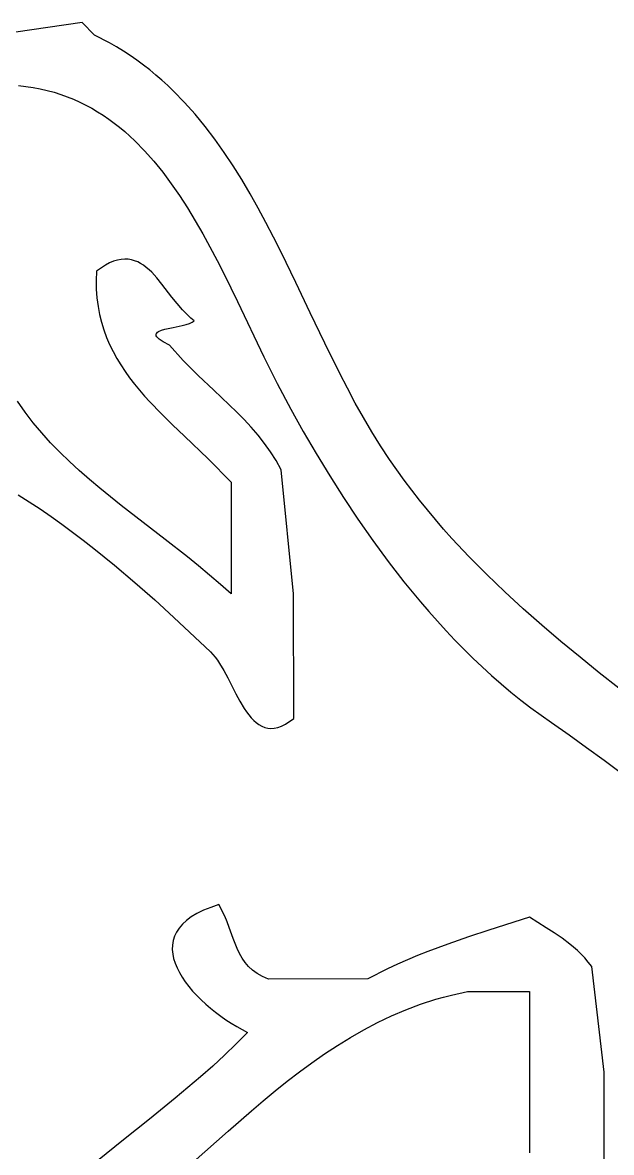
# Model space of a CAD drawing. Extents: x -38.8 to 24, y -17.1 to 3.4.
# Drawn here: x -32.764 to -32.291, y 0.572 to 1.481 of the extents above; entities that cross this region are included whole.
import ezdxf

# ---------------------------------------------------------------- set-up
doc = ezdxf.new("R2010")
doc.units = 0

msp = doc.modelspace()

# ---------------------------------------------------------------- linework, layer by layer
at = {"color": 7, "linetype": 'CONTINUOUS'}
for p, q in [((-32.716435, 1.481447), (-32.786435, 1.471447)), ((-32.706435, 1.471447), (-32.716435, 1.481447)), ((-32.716435, 1.481447), (-32.716435, 1.481447)), ((-32.694522, 1.465215), (-32.706435, 1.471447)), ((-32.688782, 1.461892), (-32.694522, 1.465215)), ((-32.68318, 1.458434), (-32.688782, 1.461892)), ((-32.677713, 1.454845), (-32.68318, 1.458434)), ((-32.672379, 1.451128), (-32.677713, 1.454845)), ((-32.667173, 1.447287), (-32.672379, 1.451128)), ((-32.662092, 1.443325), (-32.667173, 1.447287)), ((-32.657133, 1.439245), (-32.662092, 1.443325)), ((-32.652291, 1.43505), (-32.657133, 1.439245)), ((-32.767679, 1.430775), (-32.7617, 1.430108)), ((-32.7617, 1.430108), (-32.755852, 1.429228)), ((-32.755852, 1.429228), (-32.750134, 1.428139)), ((-32.750134, 1.428139), (-32.744542, 1.426847)), ((-32.647564, 1.430744), (-32.652291, 1.43505)), ((-32.642948, 1.42633), (-32.647564, 1.430744)), ((-32.744542, 1.426847), (-32.739073, 1.425355)), ((-32.739073, 1.425355), (-32.733726, 1.423668)), ((-32.733726, 1.423668), (-32.728497, 1.421792)), ((-32.728497, 1.421792), (-32.723384, 1.419731)), ((-32.723384, 1.419731), (-32.718385, 1.41749)), ((-32.634035, 1.417192), (-32.642948, 1.42633)), ((-32.718385, 1.41749), (-32.713496, 1.415073)), ((-32.713496, 1.415073), (-32.708714, 1.412486)), ((-32.708714, 1.412486), (-32.704038, 1.409732)), ((-32.625525, 1.407662), (-32.634035, 1.417192)), ((-32.704038, 1.409732), (-32.699465, 1.406817)), ((-32.699465, 1.406817), (-32.694992, 1.403746)), ((-32.694992, 1.403746), (-32.690615, 1.400523)), ((-32.617388, 1.397765), (-32.625525, 1.407662)), ((-32.690615, 1.400523), (-32.686334, 1.397153)), ((-32.686334, 1.397153), (-32.682144, 1.393641)), ((-32.682144, 1.393641), (-32.678044, 1.389991)), ((-32.609597, 1.387529), (-32.617388, 1.397765)), ((-32.678044, 1.389991), (-32.67403, 1.386208)), ((-32.67403, 1.386208), (-32.666252, 1.378264)), ((-32.602124, 1.376979), (-32.609597, 1.387529)), ((-32.666252, 1.378264), (-32.658789, 1.369845)), ((-32.594941, 1.366143), (-32.602124, 1.376979)), ((-32.658789, 1.369845), (-32.65162, 1.36099)), ((-32.588021, 1.355045), (-32.594941, 1.366143)), ((-32.65162, 1.36099), (-32.644723, 1.351736)), ((-32.644723, 1.351736), (-32.638077, 1.342122)), ((-32.581334, 1.343713), (-32.588021, 1.355045)), ((-32.638077, 1.342122), (-32.63166, 1.332186)), ((-32.574853, 1.332173), (-32.581334, 1.343713)), ((-32.63166, 1.332186), (-32.625453, 1.321966)), ((-32.568551, 1.320451), (-32.574853, 1.332173)), ((-32.625453, 1.321966), (-32.619433, 1.311499)), ((-32.562398, 1.308574), (-32.568551, 1.320451)), ((-32.619433, 1.311499), (-32.613579, 1.300823)), ((-32.613579, 1.300823), (-32.607871, 1.289977)), ((-32.556368, 1.296567), (-32.562398, 1.308574)), ((-32.544562, 1.272272), (-32.556368, 1.296567)), ((-32.697717, 1.286201), (-32.704923, 1.281353)), ((-32.694341, 1.287961), (-32.697717, 1.286201)), ((-32.691106, 1.289304), (-32.694341, 1.287961)), ((-32.688005, 1.290251), (-32.691106, 1.289304)), ((-32.68503, 1.290824), (-32.688005, 1.290251)), ((-32.682173, 1.291042), (-32.68503, 1.290824)), ((-32.679426, 1.290926), (-32.682173, 1.291042)), ((-32.676781, 1.290497), (-32.679426, 1.290926)), ((-32.674231, 1.289776), (-32.676781, 1.290497)), ((-32.671769, 1.288782), (-32.674231, 1.289776)), ((-32.669385, 1.287536), (-32.671769, 1.288782)), ((-32.667074, 1.28606), (-32.669385, 1.287536)), ((-32.664826, 1.284373), (-32.667074, 1.28606)), ((-32.662634, 1.282496), (-32.664826, 1.284373)), ((-32.607871, 1.289977), (-32.602286, 1.278998)), ((-32.704923, 1.281353), (-32.70519, 1.27391)), ((-32.70519, 1.27391), (-32.705058, 1.26671)), ((-32.66049, 1.280449), (-32.662634, 1.282496)), ((-32.656316, 1.275931), (-32.66049, 1.280449)), ((-32.652243, 1.270981), (-32.656316, 1.275931)), ((-32.602286, 1.278998), (-32.591403, 1.256794)), ((-32.705058, 1.26671), (-32.704542, 1.259744)), ((-32.64415, 1.260446), (-32.652243, 1.270981)), ((-32.532908, 1.247775), (-32.544562, 1.272272)), ((-32.704542, 1.259744), (-32.703659, 1.253001)), ((-32.640005, 1.255191), (-32.64415, 1.260446)), ((-32.591403, 1.256794), (-32.570187, 1.212465)), ((-32.703659, 1.253001), (-32.702426, 1.24647)), ((-32.702426, 1.24647), (-32.700858, 1.24014)), ((-32.635713, 1.250162), (-32.640005, 1.255191)), ((-32.631212, 1.245524), (-32.635713, 1.250162)), ((-32.521183, 1.223288), (-32.532908, 1.247775)), ((-32.700858, 1.24014), (-32.698973, 1.234)), ((-32.643079, 1.236106), (-32.63599, 1.237555)), ((-32.63599, 1.237555), (-32.632764, 1.238347)), ((-32.632764, 1.238347), (-32.629982, 1.239234)), ((-32.628863, 1.243404), (-32.631212, 1.245524)), ((-32.629982, 1.239234), (-32.627815, 1.240254)), ((-32.626438, 1.241443), (-32.628863, 1.243404)), ((-32.627815, 1.240254), (-32.626438, 1.241443)), ((-32.698973, 1.234), (-32.696786, 1.228041)), ((-32.696786, 1.228041), (-32.694313, 1.222251)), ((-32.656976, 1.230149), (-32.656835, 1.230866)), ((-32.656837, 1.229372), (-32.656976, 1.230149)), ((-32.656399, 1.228529), (-32.656837, 1.229372)), ((-32.656835, 1.230866), (-32.656437, 1.231527)), ((-32.656437, 1.231527), (-32.655804, 1.232138)), ((-32.655638, 1.227617), (-32.656399, 1.228529)), ((-32.655804, 1.232138), (-32.654957, 1.232702)), ((-32.654957, 1.232702), (-32.652708, 1.233709)), ((-32.652708, 1.233709), (-32.649863, 1.234587)), ((-32.649863, 1.234587), (-32.643079, 1.236106)), ((-32.694313, 1.222251), (-32.691573, 1.216621)), ((-32.654533, 1.226631), (-32.655638, 1.227617)), ((-32.651207, 1.224416), (-32.654533, 1.226631)), ((-32.646246, 1.221848), (-32.651207, 1.224416)), ((-32.635046, 1.209336), (-32.646246, 1.221848)), ((-32.509163, 1.199022), (-32.521183, 1.223288)), ((-32.691573, 1.216621), (-32.688579, 1.211138)), ((-32.688579, 1.211138), (-32.68535, 1.205794)), ((-32.570187, 1.212465), (-32.559516, 1.190947)), ((-32.68535, 1.205794), (-32.681901, 1.200576)), ((-32.62911, 1.20329), (-32.635046, 1.209336)), ((-32.62302, 1.197341), (-32.62911, 1.20329)), ((-32.681901, 1.200576), (-32.678249, 1.195475)), ((-32.678249, 1.195475), (-32.67441, 1.19048)), ((-32.610577, 1.185597), (-32.62302, 1.197341)), ((-32.502972, 1.187036), (-32.509163, 1.199022)), ((-32.67441, 1.19048), (-32.6704, 1.18558)), ((-32.6704, 1.18558), (-32.666236, 1.180764)), ((-32.598126, 1.173842), (-32.610577, 1.185597)), ((-32.559516, 1.190947), (-32.548576, 1.170265)), ((-32.496624, 1.175185), (-32.502972, 1.187036)), ((-32.762293, 1.167808), (-32.768435, 1.176579)), ((-32.666236, 1.180764), (-32.661934, 1.176023)), ((-32.661934, 1.176023), (-32.652983, 1.16672)), ((-32.592026, 1.167879), (-32.598126, 1.173842)), ((-32.490089, 1.163494), (-32.496624, 1.175185)), ((-32.75579, 1.159348), (-32.762293, 1.167808)), ((-32.652983, 1.16672), (-32.643676, 1.157586)), ((-32.586077, 1.161813), (-32.592026, 1.167879)), ((-32.548576, 1.170265), (-32.538488, 1.152316)), ((-32.74895, 1.151173), (-32.75579, 1.159348)), ((-32.643676, 1.157586), (-32.634146, 1.148536)), ((-32.580331, 1.155614), (-32.586077, 1.161813)), ((-32.574839, 1.149247), (-32.580331, 1.155614)), ((-32.483341, 1.15199), (-32.490089, 1.163494)), ((-32.741798, 1.143255), (-32.74895, 1.151173)), ((-32.634146, 1.148536), (-32.614937, 1.130347)), ((-32.569653, 1.142679), (-32.574839, 1.149247)), ((-32.538488, 1.152316), (-32.528051, 1.13443)), ((-32.476351, 1.140699), (-32.483341, 1.15199)), ((-32.734359, 1.135567), (-32.741798, 1.143255)), ((-32.564822, 1.135879), (-32.569653, 1.142679)), ((-32.469092, 1.129646), (-32.476351, 1.140699)), ((-32.726658, 1.128081), (-32.734359, 1.135567)), ((-32.718718, 1.120769), (-32.726658, 1.128081)), ((-32.614937, 1.130347), (-32.596403, 1.111476)), ((-32.560399, 1.128812), (-32.564822, 1.135879)), ((-32.556435, 1.121447), (-32.560399, 1.128812)), ((-32.528051, 1.13443), (-32.517255, 1.116656)), ((-32.457355, 1.113046), (-32.469092, 1.129646)), ((-32.710566, 1.113606), (-32.718718, 1.120769)), ((-32.546435, 1.021447), (-32.556435, 1.121447)), ((-32.702225, 1.106562), (-32.710566, 1.113606)), ((-32.596403, 1.111476), (-32.596435, 1.021447)), ((-32.517255, 1.116656), (-32.506087, 1.099043)), ((-32.451266, 1.10494), (-32.457355, 1.113046)), ((-32.767909, 1.10132), (-32.759034, 1.095704)), ((-32.69372, 1.099611), (-32.702225, 1.106562)), ((-32.445038, 1.096957), (-32.451266, 1.10494)), ((-32.759034, 1.095704), (-32.750211, 1.089878)), ((-32.685076, 1.092726), (-32.69372, 1.099611)), ((-32.667471, 1.079042), (-32.685076, 1.092726)), ((-32.506087, 1.099043), (-32.494536, 1.081639)), ((-32.438676, 1.089095), (-32.445038, 1.096957)), ((-32.750211, 1.089878), (-32.741445, 1.083859)), ((-32.741445, 1.083859), (-32.732742, 1.077662)), ((-32.432187, 1.081351), (-32.438676, 1.089095)), ((-32.732742, 1.077662), (-32.724106, 1.071305)), ((-32.649606, 1.065291), (-32.667471, 1.079042)), ((-32.494536, 1.081639), (-32.48259, 1.064492)), ((-32.425577, 1.07372), (-32.432187, 1.081351)), ((-32.41885, 1.066199), (-32.425577, 1.07372)), ((-32.724106, 1.071305), (-32.715543, 1.064804)), ((-32.715543, 1.064804), (-32.707057, 1.058176)), ((-32.63168, 1.051254), (-32.649606, 1.065291)), ((-32.48259, 1.064492), (-32.470238, 1.047652)), ((-32.405074, 1.051472), (-32.41885, 1.066199)), ((-32.707057, 1.058176), (-32.690341, 1.044606)), ((-32.622756, 1.04406), (-32.63168, 1.051254)), ((-32.470238, 1.047652), (-32.457469, 1.031167)), ((-32.390906, 1.037142), (-32.405074, 1.051472)), ((-32.690341, 1.044606), (-32.673998, 1.03073)), ((-32.613891, 1.036713), (-32.622756, 1.04406)), ((-32.376393, 1.02318), (-32.390906, 1.037142)), ((-32.673998, 1.03073), (-32.65807, 1.016679)), ((-32.605109, 1.029184), (-32.613891, 1.036713)), ((-32.596435, 1.021447), (-32.605109, 1.029184)), ((-32.457469, 1.031167), (-32.450923, 1.023072)), ((-32.546184, 0.921133), (-32.546435, 1.021447)), ((-32.450923, 1.023072), (-32.444269, 1.015084)), ((-32.361582, 1.009559), (-32.376393, 1.02318)), ((-32.65807, 1.016679), (-32.642597, 1.002589)), ((-32.444269, 1.015084), (-32.437505, 1.00721)), ((-32.642597, 1.002589), (-32.613186, 0.974826)), ((-32.437505, 1.00721), (-32.430629, 0.999454)), ((-32.34652, 0.996248), (-32.361582, 1.009559)), ((-32.430629, 0.999454), (-32.42364, 0.991824)), ((-32.42364, 0.991824), (-32.416537, 0.984325)), ((-32.331254, 0.98322), (-32.34652, 0.996248)), ((-32.416537, 0.984325), (-32.409317, 0.976962)), ((-32.315832, 0.970446), (-32.331254, 0.98322)), ((-32.613186, 0.974826), (-32.611275, 0.972831)), ((-32.409317, 0.976962), (-32.40198, 0.969744)), ((-32.611275, 0.972831), (-32.609426, 0.970604)), ((-32.609426, 0.970604), (-32.607633, 0.968172)), ((-32.607633, 0.968172), (-32.605888, 0.965559)), ((-32.605888, 0.965559), (-32.602513, 0.95989)), ((-32.40198, 0.969744), (-32.394524, 0.962674)), ((-32.3003, 0.957898), (-32.315832, 0.970446)), ((-32.602513, 0.95989), (-32.59924, 0.9538)), ((-32.394524, 0.962674), (-32.386948, 0.95576)), ((-32.386948, 0.95576), (-32.379249, 0.949008)), ((-32.284706, 0.945546), (-32.3003, 0.957898)), ((-32.59924, 0.9538), (-32.592763, 0.94116)), ((-32.379249, 0.949008), (-32.371428, 0.942423)), ((-32.592763, 0.94116), (-32.589439, 0.935013)), ((-32.371428, 0.942423), (-32.363482, 0.936012)), ((-32.589439, 0.935013), (-32.585978, 0.929251)), ((-32.585978, 0.929251), (-32.584178, 0.926576)), ((-32.363482, 0.936012), (-32.355409, 0.92978)), ((-32.355409, 0.92978), (-32.33888, 0.917881)), ((-32.584178, 0.926576), (-32.58232, 0.924073)), ((-32.58232, 0.924073), (-32.580399, 0.921766)), ((-32.580399, 0.921766), (-32.578406, 0.919682)), ((-32.578406, 0.919682), (-32.576335, 0.917844)), ((-32.552894, 0.916575), (-32.546184, 0.921133)), ((-32.576335, 0.917844), (-32.574176, 0.916279)), ((-32.574176, 0.916279), (-32.571923, 0.915011)), ((-32.571923, 0.915011), (-32.569569, 0.914065)), ((-32.569569, 0.914065), (-32.567106, 0.913467)), ((-32.567106, 0.913467), (-32.564527, 0.913242)), ((-32.564527, 0.913242), (-32.561823, 0.913415)), ((-32.561823, 0.913415), (-32.558988, 0.914012)), ((-32.558988, 0.914012), (-32.556014, 0.915056)), ((-32.556014, 0.915056), (-32.552894, 0.916575)), ((-32.33888, 0.917881), (-32.324616, 0.907961)), ((-32.324616, 0.907961), (-32.310479, 0.897859)), ((-32.310479, 0.897859), (-32.296462, 0.88758)), ((-32.296462, 0.88758), (-32.28256, 0.877131)), ((-32.624062, 0.764237), (-32.628598, 0.761521)), ((-32.618865, 0.766784), (-32.624062, 0.764237)), ((-32.612985, 0.769149), (-32.618865, 0.766784)), ((-32.606397, 0.77132), (-32.612985, 0.769149)), ((-32.601749, 0.762071), (-32.606397, 0.77132)), ((-32.635783, 0.755631), (-32.63848, 0.752483)), ((-32.632497, 0.758648), (-32.635783, 0.755631)), ((-32.628598, 0.761521), (-32.632497, 0.758648)), ((-32.59984, 0.757489), (-32.601749, 0.762071)), ((-32.598114, 0.752964), (-32.59984, 0.757489)), ((-32.356403, 0.761351), (-32.389192, 0.75074)), ((-32.343074, 0.752716), (-32.356403, 0.761351)), ((-32.640611, 0.749217), (-32.642199, 0.745845)), ((-32.63848, 0.752483), (-32.640611, 0.749217)), ((-32.594935, 0.74418), (-32.598114, 0.752964)), ((-32.389192, 0.75074), (-32.405644, 0.745311)), ((-32.33657, 0.748567), (-32.343074, 0.752716)), ((-32.330198, 0.744262), (-32.33657, 0.748567)), ((-32.643843, 0.738836), (-32.643945, 0.735223)), ((-32.643268, 0.74238), (-32.643843, 0.738836)), ((-32.642199, 0.745845), (-32.643268, 0.74238)), ((-32.593342, 0.739966), (-32.594935, 0.74418)), ((-32.591656, 0.735901), (-32.593342, 0.739966)), ((-32.422067, 0.739619), (-32.438412, 0.73353)), ((-32.405644, 0.745311), (-32.422067, 0.739619)), ((-32.323979, 0.739599), (-32.330198, 0.744262)), ((-32.320933, 0.73707), (-32.323979, 0.739599)), ((-32.317932, 0.734376), (-32.320933, 0.73707)), ((-32.643945, 0.735223), (-32.6436, 0.731557)), ((-32.6436, 0.731557), (-32.64283, 0.727848)), ((-32.64283, 0.727848), (-32.64166, 0.72411)), ((-32.589806, 0.732006), (-32.591656, 0.735901)), ((-32.587723, 0.728306), (-32.589806, 0.732006)), ((-32.585337, 0.724822), (-32.587723, 0.728306)), ((-32.44654, 0.730295), (-32.454629, 0.72691)), ((-32.438412, 0.73353), (-32.44654, 0.730295)), ((-32.314979, 0.731492), (-32.317932, 0.734376)), ((-32.312077, 0.728393), (-32.314979, 0.731492)), ((-32.309228, 0.725053), (-32.312077, 0.728393)), ((-32.64166, 0.72411), (-32.640112, 0.720356)), ((-32.640112, 0.720356), (-32.638211, 0.716599)), ((-32.582578, 0.721578), (-32.585337, 0.724822)), ((-32.579379, 0.718596), (-32.582578, 0.721578)), ((-32.575668, 0.715898), (-32.579379, 0.718596)), ((-32.47067, 0.719624), (-32.486484, 0.711538)), ((-32.462675, 0.723358), (-32.47067, 0.719624)), ((-32.454629, 0.72691), (-32.462675, 0.723358)), ((-32.306435, 0.721447), (-32.309228, 0.725053)), ((-32.296435, 0.636447), (-32.306435, 0.721447)), ((-32.638211, 0.716599), (-32.635979, 0.71285)), ((-32.635979, 0.71285), (-32.633442, 0.709124)), ((-32.571376, 0.713508), (-32.575668, 0.715898)), ((-32.566435, 0.711447), (-32.571376, 0.713508)), ((-32.486484, 0.711538), (-32.566435, 0.711447)), ((-32.633442, 0.709124), (-32.630621, 0.705432)), ((-32.630621, 0.705432), (-32.627541, 0.701787)), ((-32.627541, 0.701787), (-32.624226, 0.698203)), ((-32.419331, 0.698552), (-32.406435, 0.701447)), ((-32.406435, 0.701447), (-32.356435, 0.701447)), ((-32.356435, 0.701447), (-32.356435, 0.571447)), ((-32.356435, 0.701447), (-32.356435, 0.701447)), ((-32.624226, 0.698203), (-32.620699, 0.694691)), ((-32.620699, 0.694691), (-32.616983, 0.691265)), ((-32.444051, 0.691135), (-32.431863, 0.695105)), ((-32.431863, 0.695105), (-32.425641, 0.696896)), ((-32.425641, 0.696896), (-32.419331, 0.698552)), ((-32.616983, 0.691265), (-32.613102, 0.687938)), ((-32.613102, 0.687938), (-32.60908, 0.684721)), ((-32.60908, 0.684721), (-32.60494, 0.681628)), ((-32.467474, 0.681744), (-32.455915, 0.686672)), ((-32.455915, 0.686672), (-32.444051, 0.691135)), ((-32.60494, 0.681628), (-32.600707, 0.678672)), ((-32.600707, 0.678672), (-32.596403, 0.675866)), ((-32.596403, 0.675866), (-32.592052, 0.673221)), ((-32.592052, 0.673221), (-32.583303, 0.668469)), ((-32.489758, 0.670616), (-32.478749, 0.676382)), ((-32.478749, 0.676382), (-32.467474, 0.681744)), ((-32.583303, 0.668469), (-32.59239, 0.659198)), ((-32.511061, 0.657988), (-32.500523, 0.664475)), ((-32.500523, 0.664475), (-32.489758, 0.670616)), ((-32.59239, 0.659198), (-32.601769, 0.650147)), ((-32.521393, 0.651185), (-32.511061, 0.657988)), ((-32.601769, 0.650147), (-32.611403, 0.641286)), ((-32.531539, 0.644095), (-32.521393, 0.651185)), ((-32.611403, 0.641286), (-32.62126, 0.632583)), ((-32.551351, 0.629176), (-32.541518, 0.636749)), ((-32.541518, 0.636749), (-32.531539, 0.644095)), ((-32.62126, 0.632583), (-32.631305, 0.624008)), ((-32.561056, 0.621405), (-32.551351, 0.629176)), ((-32.296435, 0.551447), (-32.296435, 0.636447)), ((-32.631305, 0.624008), (-32.641503, 0.615529)), ((-32.570653, 0.613466), (-32.561056, 0.621405)), ((-32.641503, 0.615529), (-32.66222, 0.598737)), ((-32.580163, 0.605388), (-32.570653, 0.613466)), ((-32.598997, 0.588936), (-32.580163, 0.605388)), ((-32.66222, 0.598737), (-32.683134, 0.581959)), ((-32.617716, 0.572284), (-32.598997, 0.588936)), ((-32.683134, 0.581959), (-32.703971, 0.564946)), ((-32.636478, 0.555671), (-32.617716, 0.572284))]:
    msp.add_line(p, q, dxfattribs=at)

doc.saveas('drawing.dxf')
